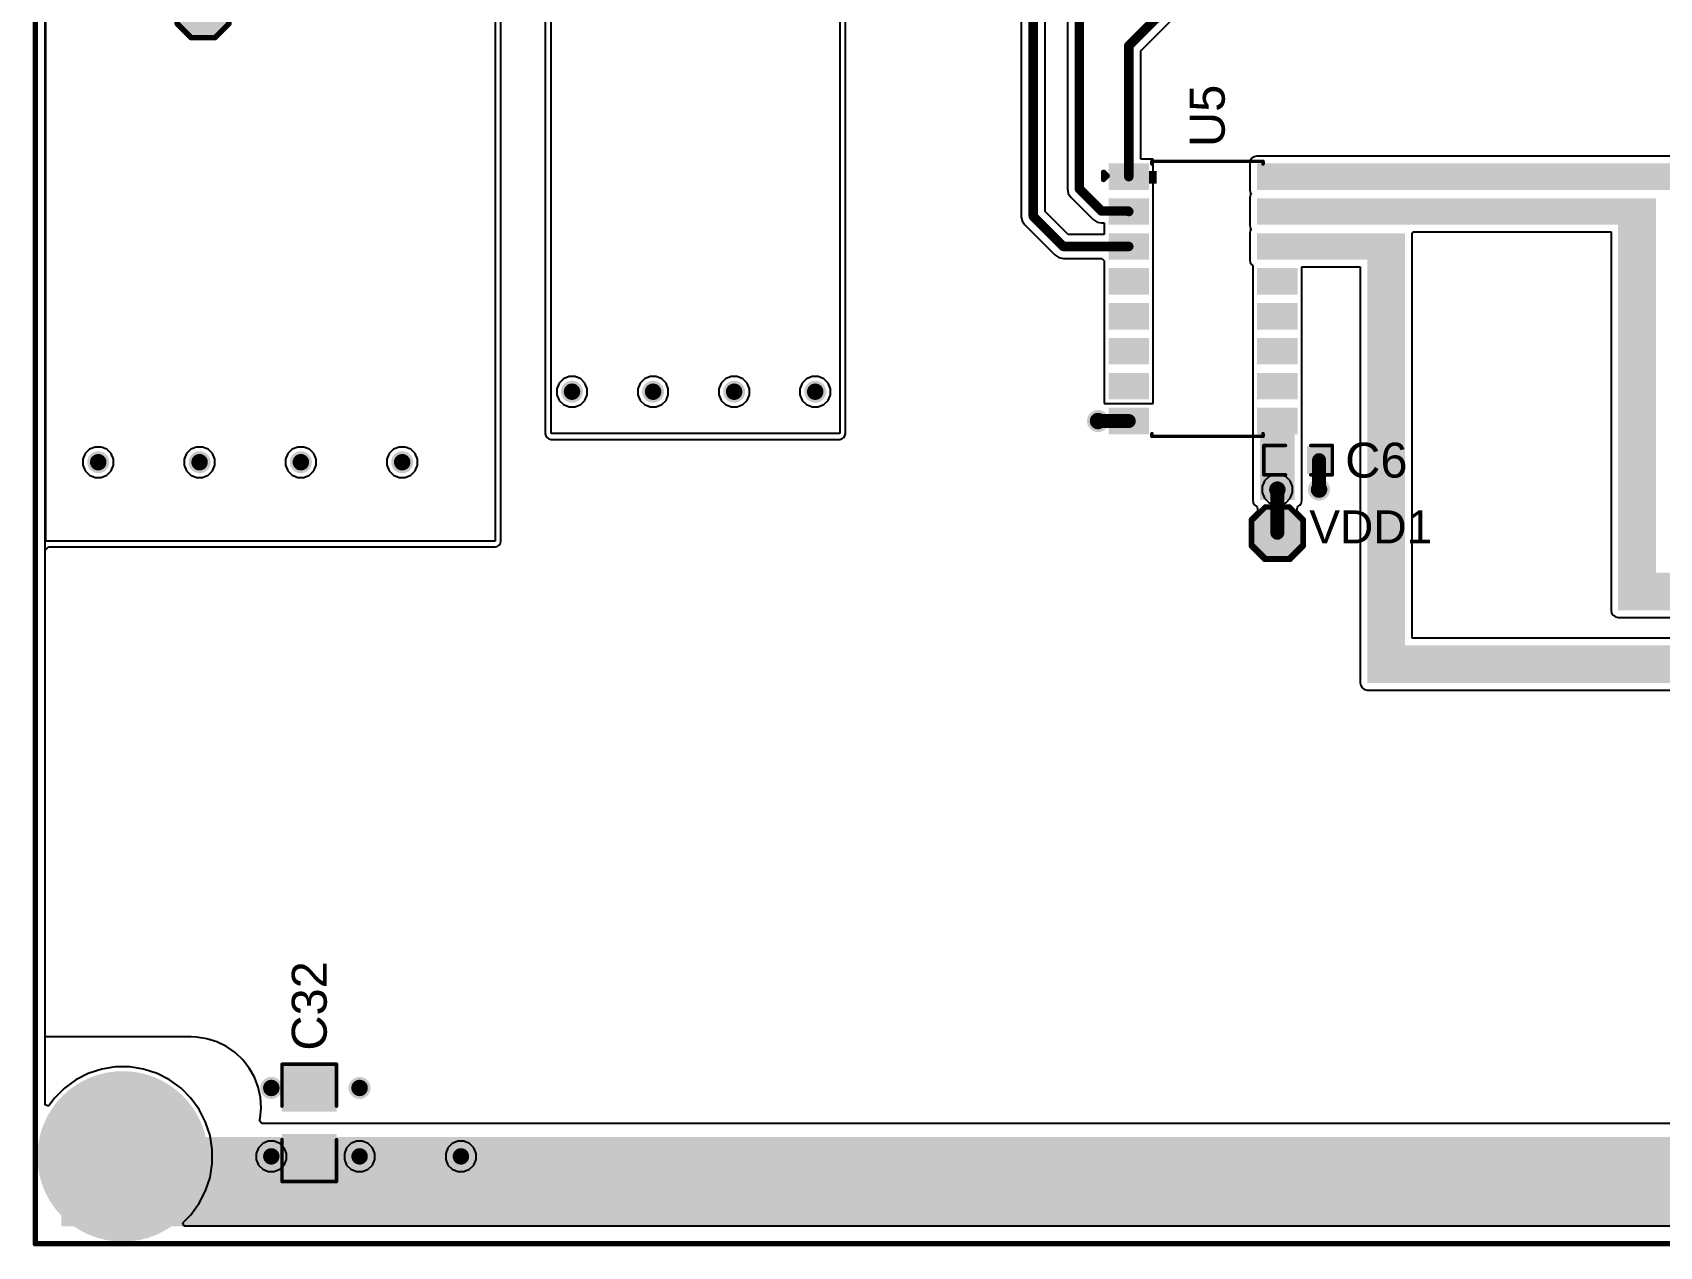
# Model space of a CAD drawing. Header units: millimetres. Extents: x 0 to 6.84, y 0 to 5.18.
# Drawn here: x -0.004 to 2.324, y -0.004 to 1.734 of the extents above; entities that cross this region are included whole.
import ezdxf

# ---------------------------------------------------------------- set-up
doc = ezdxf.new("R2010")
doc.units = ezdxf.units.MM
doc.header["$MEASUREMENT"] = 0
for name, color, linetype in [('BottomLayer', 5, 'Continuous'), ('BottomSolder', 6, 'Continuous'), ('Mechanical2', 216, 'Continuous'), ('MultiLayer', 9, 'Continuous'), ('PadHoleLayer', 156, 'Continuous'), ('TopLayer', 1, 'Continuous'), ('TopOverlay', 2, 'Continuous'), ('TopPaste', 8, 'Continuous'), ('TopSolder', 216, 'Continuous'), ('ViaHoleLayer', 16, 'Continuous')]:
    doc.layers.add(name, color=color, linetype=linetype)
doc.styles.add('Arial', font='', dxfattribs={"height": 0.2})
doc.styles.get('Arial').set_extended_font_data('Arial')

# ---------------------------------------------------------------- blocks, each defined once
blk = doc.blocks.new('T__________1')
at = {"layer": 'TopLayer'}
blk.add_hatch(color=1, dxfattribs=at).paths.add_polyline_path([(0.015, 0.03), (-0.015, 0.03), (-0.03, 0.015), (-0.03, -0.015), (-0.015, -0.03), (0.015, -0.03), (0.03, -0.015), (0.03, 0.015)])
at = {"layer": 'TopPaste'}
blk.add_hatch(color=8, dxfattribs=at).paths.add_polyline_path([(0.015, 0.03), (-0.015, 0.03), (-0.03, 0.015), (-0.03, -0.015), (-0.015, -0.03), (0.015, -0.03), (0.03, -0.015), (0.03, 0.015)])
at = {"layer": 'TopSolder'}
blk.add_hatch(color=216, dxfattribs=at).paths.add_polyline_path([(0.017, 0.034), (-0.017, 0.034), (-0.034, 0.017), (-0.034, -0.017), (-0.017, -0.034), (0.017, -0.034), (0.034, -0.017), (0.034, 0.017)])
at = {"layer": 'TopOverlay', "const_width": 0.00787}
for points in [[(-0.037, 0.017), (-0.017, 0.037)], [(-0.017, 0.037), (0.017, 0.037)], [(0.017, 0.037), (0.037, 0.017)], [(-0.037, -0.017), (-0.037, 0.017)], [(0.037, -0.017), (0.037, 0.017)], [(-0.037, -0.017), (-0.017, -0.037)], [(0.017, -0.037), (0.037, -0.017)], [(-0.017, -0.037), (0.017, -0.037)]]:
    blk.add_lwpolyline(points, dxfattribs=at)
at = {"layer": 'TopOverlay', "const_width": 0.00394}
for points in [[(-0.019, 0.037, 1), (-0.015, 0.037, 1)], [(-0.019, 0.037, 1), (-0.015, 0.037, 1)], [(0.015, 0.037, 1), (0.019, 0.037, 1)], [(0.015, 0.037, 1), (0.019, 0.037, 1)], [(-0.039, 0.017, 1), (-0.035, 0.017, 1)], [(-0.039, 0.017, 1), (-0.035, 0.017, 1)], [(0.035, 0.017, 1), (0.039, 0.017, 1)], [(0.035, 0.017, 1), (0.039, 0.017, 1)], [(-0.039, -0.017, 1), (-0.035, -0.017, 1)], [(-0.039, -0.017, 1), (-0.035, -0.017, 1)], [(0.035, -0.017, 1), (0.039, -0.017, 1)], [(0.035, -0.017, 1), (0.039, -0.017, 1)], [(-0.019, -0.037, 1), (-0.015, -0.037, 1)], [(-0.019, -0.037, 1), (-0.015, -0.037, 1)], [(0.015, -0.037, 1), (0.019, -0.037, 1)], [(0.015, -0.037, 1), (0.019, -0.037, 1)]]:
    blk.add_lwpolyline(points, format="xyb", close=True, dxfattribs=at)
blk = doc.blocks.new('16_SOIC_8')
at = {"layer": 'TopLayer'}
for points in [[(-0.1313, 0.19), (-0.0813, 0.19), (-0.0813, 0.16), (-0.1313, 0.16)], [(0.0813, 0.19), (0.1313, 0.19), (0.1313, 0.16), (0.0813, 0.16)], [(-0.1313, 0.14), (-0.0813, 0.14), (-0.0813, 0.11), (-0.1313, 0.11)], [(0.0813, 0.14), (0.1313, 0.14), (0.1313, 0.11), (0.0813, 0.11)], [(-0.1313, 0.09), (-0.0813, 0.09), (-0.0813, 0.06), (-0.1313, 0.06)], [(0.0813, 0.09), (0.1313, 0.09), (0.1313, 0.06), (0.0813, 0.06)], [(-0.1313, 0.04), (-0.0813, 0.04), (-0.0813, 0.01), (-0.1313, 0.01)], [(0.0813, 0.04), (0.1313, 0.04), (0.1313, 0.01), (0.0813, 0.01)], [(-0.1313, -0.01), (-0.0813, -0.01), (-0.0813, -0.04), (-0.1313, -0.04)], [(0.0813, -0.01), (0.1313, -0.01), (0.1313, -0.04), (0.0813, -0.04)], [(-0.1313, -0.06), (-0.0813, -0.06), (-0.0813, -0.09), (-0.1313, -0.09)], [(0.0813, -0.06), (0.1313, -0.06), (0.1313, -0.09), (0.0813, -0.09)], [(-0.1313, -0.11), (-0.0813, -0.11), (-0.0813, -0.14), (-0.1313, -0.14)], [(0.0813, -0.11), (0.1313, -0.11), (0.1313, -0.14), (0.0813, -0.14)], [(-0.1313, -0.16), (-0.0813, -0.16), (-0.0813, -0.19), (-0.1313, -0.19)], [(0.0813, -0.16), (0.1313, -0.16), (0.1313, -0.19), (0.0813, -0.19)]]:
    blk.add_hatch(color=1, dxfattribs=at).paths.add_polyline_path(points)
at = {"layer": 'TopOverlay'}
blk.add_hatch(color=2, dxfattribs=at).paths.add_polyline_path([(-0.0773, 0.1649), (-0.0663, 0.1649), (-0.0663, 0.1829), (-0.0773, 0.1829)])
at = {"layer": 'TopPaste'}
for points in [[(-0.1313, 0.19), (-0.0813, 0.19), (-0.0813, 0.16), (-0.1313, 0.16)], [(0.0813, 0.19), (0.1313, 0.19), (0.1313, 0.16), (0.0813, 0.16)], [(-0.1313, 0.14), (-0.0813, 0.14), (-0.0813, 0.11), (-0.1313, 0.11)], [(0.0813, 0.14), (0.1313, 0.14), (0.1313, 0.11), (0.0813, 0.11)], [(-0.1313, 0.09), (-0.0813, 0.09), (-0.0813, 0.06), (-0.1313, 0.06)], [(0.0813, 0.09), (0.1313, 0.09), (0.1313, 0.06), (0.0813, 0.06)], [(-0.1313, 0.04), (-0.0813, 0.04), (-0.0813, 0.01), (-0.1313, 0.01)], [(0.0813, 0.04), (0.1313, 0.04), (0.1313, 0.01), (0.0813, 0.01)], [(-0.1313, -0.01), (-0.0813, -0.01), (-0.0813, -0.04), (-0.1313, -0.04)], [(0.0813, -0.01), (0.1313, -0.01), (0.1313, -0.04), (0.0813, -0.04)], [(-0.1313, -0.06), (-0.0813, -0.06), (-0.0813, -0.09), (-0.1313, -0.09)], [(0.0813, -0.06), (0.1313, -0.06), (0.1313, -0.09), (0.0813, -0.09)], [(-0.1313, -0.11), (-0.0813, -0.11), (-0.0813, -0.14), (-0.1313, -0.14)], [(0.0813, -0.11), (0.1313, -0.11), (0.1313, -0.14), (0.0813, -0.14)], [(-0.1313, -0.16), (-0.0813, -0.16), (-0.0813, -0.19), (-0.1313, -0.19)], [(0.0813, -0.16), (0.1313, -0.16), (0.1313, -0.19), (0.0813, -0.19)]]:
    blk.add_hatch(color=8, dxfattribs=at).paths.add_polyline_path(points)
at = {"layer": 'TopSolder'}
for points in [[(-0.1353, 0.194), (-0.0773, 0.194), (-0.0773, 0.156), (-0.1353, 0.156)], [(0.0773, 0.194), (0.1353, 0.194), (0.1353, 0.156), (0.0773, 0.156)], [(-0.1353, 0.144), (-0.0773, 0.144), (-0.0773, 0.106), (-0.1353, 0.106)], [(0.0773, 0.144), (0.1353, 0.144), (0.1353, 0.106), (0.0773, 0.106)], [(-0.1353, 0.094), (-0.0773, 0.094), (-0.0773, 0.056), (-0.1353, 0.056)], [(0.0773, 0.094), (0.1353, 0.094), (0.1353, 0.056), (0.0773, 0.056)], [(-0.1353, 0.044), (-0.0773, 0.044), (-0.0773, 0.006), (-0.1353, 0.006)], [(0.0773, 0.044), (0.1353, 0.044), (0.1353, 0.006), (0.0773, 0.006)], [(-0.1353, -0.006), (-0.0773, -0.006), (-0.0773, -0.044), (-0.1353, -0.044)], [(0.0773, -0.006), (0.1353, -0.006), (0.1353, -0.044), (0.0773, -0.044)], [(-0.1353, -0.056), (-0.0773, -0.056), (-0.0773, -0.094), (-0.1353, -0.094)], [(0.0773, -0.056), (0.1353, -0.056), (0.1353, -0.094), (0.0773, -0.094)], [(-0.1353, -0.106), (-0.0773, -0.106), (-0.0773, -0.144), (-0.1353, -0.144)], [(0.0773, -0.106), (0.1353, -0.106), (0.1353, -0.144), (0.0773, -0.144)], [(-0.1353, -0.156), (-0.0773, -0.156), (-0.0773, -0.194), (-0.1353, -0.194)], [(0.0773, -0.156), (0.1353, -0.156), (0.1353, -0.194), (0.0773, -0.194)]]:
    blk.add_hatch(color=216, dxfattribs=at).paths.add_polyline_path(points)
at = {"layer": 'TopOverlay'}
for points, const_width in [([(-0.0733, 0.197), (0.0857, 0.197)], 0.005), ([(-0.0733, 0.193), (-0.0733, 0.197)], 0.005), ([(0.0859, 0.193), (0.0859, 0.1969)], 0.005), ([(-0.1423, 0.171), (-0.1423, 0.181)], 0.00787), ([(-0.1423, 0.181), (-0.1373, 0.176)], 0.00787), ([(-0.1423, 0.171), (-0.1373, 0.176)], 0.00787), ([(-0.0733, -0.197), (-0.0733, -0.193)], 0.005), ([(-0.0733, -0.197), (0.0857, -0.197)], 0.005), ([(0.0859, -0.1969), (0.0859, -0.193)], 0.005)]:
    blk.add_lwpolyline(points, dxfattribs=dict(at, const_width=const_width))
for points, const_width in [([(-0.0745, 0.197, 1), (-0.072, 0.197, 1)], 0.0025), ([(-0.0745, 0.197, 1), (-0.072, 0.197, 1)], 0.0025), ([(-0.0745, 0.193, 1), (-0.072, 0.193, 1)], 0.0025), ([(0.0845, 0.197, 1), (0.087, 0.197, 1)], 0.0025), ([(0.0846, 0.1969, 1), (0.0871, 0.1969, 1)], 0.0025), ([(0.0846, 0.193, 1), (0.0871, 0.193, 1)], 0.0025), ([(-0.1443, 0.181, 1), (-0.1403, 0.181, 1)], 0.00394), ([(-0.1443, 0.181, 1), (-0.1403, 0.181, 1)], 0.00394), ([(-0.1443, 0.171, 1), (-0.1403, 0.171, 1)], 0.00394), ([(-0.1443, 0.171, 1), (-0.1403, 0.171, 1)], 0.00394), ([(-0.1393, 0.176, 1), (-0.1353, 0.176, 1)], 0.00394), ([(-0.1393, 0.176, 1), (-0.1353, 0.176, 1)], 0.00394), ([(-0.0745, -0.193, 1), (-0.072, -0.193, 1)], 0.0025), ([(-0.0745, -0.197, 1), (-0.072, -0.197, 1)], 0.0025), ([(-0.0745, -0.197, 1), (-0.072, -0.197, 1)], 0.0025), ([(0.0845, -0.197, 1), (0.087, -0.197, 1)], 0.0025), ([(0.0846, -0.193, 1), (0.0871, -0.193, 1)], 0.0025), ([(0.0846, -0.1969, 1), (0.0871, -0.1969, 1)], 0.0025)]:
    blk.add_lwpolyline(points, format="xyb", close=True, dxfattribs=dict(at, const_width=const_width))
blk = doc.blocks.new('T__________30')
at = {"layer": 'TopLayer'}
blk.add_hatch(color=1, dxfattribs=at).paths.add_polyline_path([(0.015, 0.03), (-0.015, 0.03), (-0.03, 0.015), (-0.03, -0.015), (-0.015, -0.03), (0.015, -0.03), (0.03, -0.015), (0.03, 0.015)])
at = {"layer": 'TopPaste'}
blk.add_hatch(color=8, dxfattribs=at).paths.add_polyline_path([(0.015, 0.03), (-0.015, 0.03), (-0.03, 0.015), (-0.03, -0.015), (-0.015, -0.03), (0.015, -0.03), (0.03, -0.015), (0.03, 0.015)])
at = {"layer": 'TopSolder'}
blk.add_hatch(color=216, dxfattribs=at).paths.add_polyline_path([(0.017, 0.034), (-0.017, 0.034), (-0.034, 0.017), (-0.034, -0.017), (-0.017, -0.034), (0.017, -0.034), (0.034, -0.017), (0.034, 0.017)])
at = {"layer": 'TopOverlay', "const_width": 0.00787}
for points in [[(-0.037, 0.017), (-0.017, 0.037)], [(0.017, 0.037), (-0.017, 0.037)], [(0.037, 0.017), (0.017, 0.037)], [(-0.037, -0.017), (-0.037, 0.017)], [(0.037, -0.017), (0.037, 0.017)], [(-0.017, -0.037), (-0.037, -0.017)], [(0.017, -0.037), (0.037, -0.017)], [(0.017, -0.037), (-0.017, -0.037)]]:
    blk.add_lwpolyline(points, dxfattribs=at)
at = {"layer": 'TopOverlay', "const_width": 0.00394}
for points in [[(-0.019, 0.037, 1), (-0.015, 0.037, 1)], [(-0.019, 0.037, 1), (-0.015, 0.037, 1)], [(0.015, 0.037, 1), (0.019, 0.037, 1)], [(0.015, 0.037, 1), (0.019, 0.037, 1)], [(-0.039, 0.017, 1), (-0.035, 0.017, 1)], [(-0.039, 0.017, 1), (-0.035, 0.017, 1)], [(0.035, 0.017, 1), (0.039, 0.017, 1)], [(0.035, 0.017, 1), (0.039, 0.017, 1)], [(-0.039, -0.017, 1), (-0.035, -0.017, 1)], [(-0.039, -0.017, 1), (-0.035, -0.017, 1)], [(0.035, -0.017, 1), (0.039, -0.017, 1)], [(0.035, -0.017, 1), (0.039, -0.017, 1)], [(-0.019, -0.037, 1), (-0.015, -0.037, 1)], [(-0.019, -0.037, 1), (-0.015, -0.037, 1)], [(0.015, -0.037, 1), (0.019, -0.037, 1)], [(0.015, -0.037, 1), (0.019, -0.037, 1)]]:
    blk.add_lwpolyline(points, format="xyb", close=True, dxfattribs=at)
blk = doc.blocks.new('C___1206_81')
at = {"layer": 'TopLayer'}
for points in [[(-0.08, 0.035), (-0.02, 0.035), (-0.02, -0.035), (-0.08, -0.035)], [(0.02, 0.035), (0.08, 0.035), (0.08, -0.035), (0.02, -0.035)]]:
    blk.add_hatch(color=1, dxfattribs=at).paths.add_polyline_path(points)
at = {"layer": 'TopPaste'}
for points in [[(-0.08, 0.035), (-0.02, 0.035), (-0.02, -0.035), (-0.08, -0.035)], [(0.02, 0.035), (0.08, 0.035), (0.08, -0.035), (0.02, -0.035)]]:
    blk.add_hatch(color=8, dxfattribs=at).paths.add_polyline_path(points)
at = {"layer": 'TopSolder'}
for points in [[(-0.084, 0.039), (-0.016, 0.039), (-0.016, -0.039), (-0.084, -0.039)], [(0.016, 0.039), (0.084, 0.039), (0.084, -0.039), (0.016, -0.039)]]:
    blk.add_hatch(color=216, dxfattribs=at).paths.add_polyline_path(points)
at = {"layer": 'TopOverlay', "const_width": 0.005}
for points in [[(-0.084, 0.039), (-0.084, -0.039)], [(-0.084, 0.039), (-0.024, 0.039)], [(0.024, 0.039), (0.084, 0.039)], [(0.084, 0.039), (0.084, -0.039)], [(-0.084, -0.039), (-0.024, -0.039)], [(0.024, -0.039), (0.084, -0.039)]]:
    blk.add_lwpolyline(points, dxfattribs=at)
at = {"layer": 'TopOverlay', "const_width": 0.0025}
for points in [[(-0.08525, 0.039, 1), (-0.08275, 0.039, 1)], [(-0.08525, 0.039, 1), (-0.08275, 0.039, 1)], [(-0.02525, 0.039, 1), (-0.02275, 0.039, 1)], [(0.02275, 0.039, 1), (0.02525, 0.039, 1)], [(0.08275, 0.039, 1), (0.08525, 0.039, 1)], [(0.08275, 0.039, 1), (0.08525, 0.039, 1)], [(-0.08525, -0.039, 1), (-0.08275, -0.039, 1)], [(-0.08525, -0.039, 1), (-0.08275, -0.039, 1)], [(-0.02525, -0.039, 1), (-0.02275, -0.039, 1)], [(0.02275, -0.039, 1), (0.02525, -0.039, 1)], [(0.08275, -0.039, 1), (0.08525, -0.039, 1)], [(0.08275, -0.039, 1), (0.08525, -0.039, 1)]]:
    blk.add_lwpolyline(points, format="xyb", close=True, dxfattribs=at)
blk = doc.blocks.new('C___0603_105')
at = {"layer": 'TopLayer'}
for points in [[(-0.015, 0.0175), (-0.015, -0.0175), (-0.045, -0.0175), (-0.045, 0.0175)], [(0.045, 0.0175), (0.045, -0.0175), (0.015, -0.0175), (0.015, 0.0175)]]:
    blk.add_hatch(color=1, dxfattribs=at).paths.add_polyline_path(points)
at = {"layer": 'TopPaste'}
for points in [[(-0.015, 0.0175), (-0.015, -0.0175), (-0.045, -0.0175), (-0.045, 0.0175)], [(0.045, 0.0175), (0.045, -0.0175), (0.015, -0.0175), (0.015, 0.0175)]]:
    blk.add_hatch(color=8, dxfattribs=at).paths.add_polyline_path(points)
at = {"layer": 'TopSolder'}
for points in [[(-0.0126, 0.0199), (-0.0126, -0.0199), (-0.0474, -0.0199), (-0.0474, 0.0199)], [(0.0474, 0.0199), (0.0474, -0.0199), (0.0126, -0.0199), (0.0126, 0.0199)]]:
    blk.add_hatch(color=216, dxfattribs=at).paths.add_polyline_path(points)
at = {"layer": 'TopOverlay', "const_width": 0.005}
for points in [[(-0.049, -0.021), (-0.049, 0.021)], [(-0.049, 0.021), (-0.018, 0.021)], [(0.018, 0.021), (0.049, 0.021)], [(0.049, -0.021), (0.049, 0.021)], [(-0.049, -0.021), (-0.018, -0.021)], [(0.018, -0.021), (0.049, -0.021)]]:
    blk.add_lwpolyline(points, dxfattribs=at)
at = {"layer": 'TopOverlay', "const_width": 0.0025}
for points in [[(-0.0503, 0.021, 1), (-0.0478, 0.021, 1)], [(-0.0503, 0.021, 1), (-0.0478, 0.021, 1)], [(-0.0192, 0.021, 1), (-0.0168, 0.021, 1)], [(0.0168, 0.021, 1), (0.0192, 0.021, 1)], [(0.0478, 0.021, 1), (0.0503, 0.021, 1)], [(0.0478, 0.021, 1), (0.0503, 0.021, 1)], [(-0.0503, -0.021, 1), (-0.0478, -0.021, 1)], [(-0.0503, -0.021, 1), (-0.0478, -0.021, 1)], [(-0.0192, -0.021, 1), (-0.0168, -0.021, 1)], [(0.0168, -0.021, 1), (0.0192, -0.021, 1)], [(0.0478, -0.021, 1), (0.0503, -0.021, 1)], [(0.0478, -0.021, 1), (0.0503, -0.021, 1)]]:
    blk.add_lwpolyline(points, format="xyb", close=True, dxfattribs=at)

msp = doc.modelspace()

# ---------------------------------------------------------------- hatches: boundary and pattern name
at = {"layer": 'BottomLayer'}
h = msp.add_hatch(color=5, dxfattribs=at)
edge = h.paths.add_edge_path()
edge.add_arc((0.768, 1.22), 0.0118, 0, 360)
h = msp.add_hatch(color=5, dxfattribs=at)
edge = h.paths.add_edge_path()
edge.add_arc((0.884, 1.22), 0.0118, 0, 360)
h = msp.add_hatch(color=5, dxfattribs=at)
edge = h.paths.add_edge_path()
edge.add_arc((1, 1.22), 0.0118, 0, 360)
h = msp.add_hatch(color=5, dxfattribs=at)
edge = h.paths.add_edge_path()
edge.add_arc((1.116, 1.22), 0.0118, 0, 360)
h = msp.add_hatch(color=5, dxfattribs=at)
edge = h.paths.add_edge_path()
edge.add_arc((1.5207, 1.178), 0.0118, 0, 360)
h = msp.add_hatch(color=5, dxfattribs=at)
edge = h.paths.add_edge_path()
edge.add_arc((0.09, 1.119), 0.0118, 0, 360)
h = msp.add_hatch(color=5, dxfattribs=at)
edge = h.paths.add_edge_path()
edge.add_arc((0.235, 1.119), 0.0118, 0, 360)
h = msp.add_hatch(color=5, dxfattribs=at)
edge = h.paths.add_edge_path()
edge.add_arc((0.38, 1.119), 0.0118, 0, 360)
h = msp.add_hatch(color=5, dxfattribs=at)
edge = h.paths.add_edge_path()
edge.add_arc((0.525, 1.119), 0.0118, 0, 360)
h = msp.add_hatch(color=5, dxfattribs=at)
edge = h.paths.add_edge_path()
edge.add_arc((1.7773, 1.0798), 0.0118, 0, 360)
h = msp.add_hatch(color=5, dxfattribs=at)
edge = h.paths.add_edge_path()
edge.add_arc((1.837, 1.0798), 0.0118, 0, 360)
h = msp.add_hatch(color=5, dxfattribs=at)
edge = h.paths.add_edge_path()
edge.add_arc((0.125, 0.125), 0.1181, 0, 360)
h = msp.add_hatch(color=5, dxfattribs=at)
edge = h.paths.add_edge_path()
edge.add_arc((0.3377, 0.223), 0.0118, 0, 360)
h = msp.add_hatch(color=5, dxfattribs=at)
edge = h.paths.add_edge_path()
edge.add_arc((0.464, 0.223), 0.0118, 0, 360)
h = msp.add_hatch(color=5, dxfattribs=at)
edge = h.paths.add_edge_path()
edge.add_arc((0.3377, 0.125), 0.0118, 0, 360)
h = msp.add_hatch(color=5, dxfattribs=at)
edge = h.paths.add_edge_path()
edge.add_arc((0.464, 0.125), 0.0118, 0, 360)
h = msp.add_hatch(color=5, dxfattribs=at)
edge = h.paths.add_edge_path()
edge.add_arc((0.609, 0.125), 0.0118, 0, 360)
at = {"layer": 'BottomSolder'}
h = msp.add_hatch(color=6, dxfattribs=at)
edge = h.paths.add_edge_path()
edge.add_arc((0.768, 1.22), 0.0158, 0, 360)
h = msp.add_hatch(color=6, dxfattribs=at)
edge = h.paths.add_edge_path()
edge.add_arc((0.884, 1.22), 0.0158, 0, 360)
h = msp.add_hatch(color=6, dxfattribs=at)
edge = h.paths.add_edge_path()
edge.add_arc((1, 1.22), 0.0158, 0, 360)
h = msp.add_hatch(color=6, dxfattribs=at)
edge = h.paths.add_edge_path()
edge.add_arc((1.116, 1.22), 0.0158, 0, 360)
h = msp.add_hatch(color=6, dxfattribs=at)
edge = h.paths.add_edge_path()
edge.add_arc((1.5207, 1.178), 0.0158, 0, 360)
h = msp.add_hatch(color=6, dxfattribs=at)
edge = h.paths.add_edge_path()
edge.add_arc((0.09, 1.119), 0.0158, 0, 360)
h = msp.add_hatch(color=6, dxfattribs=at)
edge = h.paths.add_edge_path()
edge.add_arc((0.235, 1.119), 0.0158, 0, 360)
h = msp.add_hatch(color=6, dxfattribs=at)
edge = h.paths.add_edge_path()
edge.add_arc((0.38, 1.119), 0.0158, 0, 360)
h = msp.add_hatch(color=6, dxfattribs=at)
edge = h.paths.add_edge_path()
edge.add_arc((0.525, 1.119), 0.0158, 0, 360)
h = msp.add_hatch(color=6, dxfattribs=at)
edge = h.paths.add_edge_path()
edge.add_arc((1.7773, 1.0798), 0.0158, 0, 360)
h = msp.add_hatch(color=6, dxfattribs=at)
edge = h.paths.add_edge_path()
edge.add_arc((1.837, 1.0798), 0.0158, 0, 360)
h = msp.add_hatch(color=6, dxfattribs=at)
edge = h.paths.add_edge_path()
edge.add_arc((0.125, 0.125), 0.1221, 0, 360)
h = msp.add_hatch(color=6, dxfattribs=at)
edge = h.paths.add_edge_path()
edge.add_arc((0.3377, 0.223), 0.0158, 0, 360)
h = msp.add_hatch(color=6, dxfattribs=at)
edge = h.paths.add_edge_path()
edge.add_arc((0.464, 0.223), 0.0158, 0, 360)
h = msp.add_hatch(color=6, dxfattribs=at)
edge = h.paths.add_edge_path()
edge.add_arc((0.3377, 0.125), 0.0158, 0, 360)
h = msp.add_hatch(color=6, dxfattribs=at)
edge = h.paths.add_edge_path()
edge.add_arc((0.464, 0.125), 0.0158, 0, 360)
h = msp.add_hatch(color=6, dxfattribs=at)
edge = h.paths.add_edge_path()
edge.add_arc((0.609, 0.125), 0.0158, 0, 360)
at = {"layer": 'MultiLayer'}
h = msp.add_hatch(color=9, dxfattribs=at)
edge = h.paths.add_edge_path()
edge.add_arc((0.125, 0.125), 0.1181, 0, 360)
at = {"layer": 'PadHoleLayer'}
h = msp.add_hatch(color=156, dxfattribs=at)
edge = h.paths.add_edge_path()
edge.add_arc((0.125, 0.125), 0.0787, 0, 360)
at = {"layer": 'TopLayer'}
for points in [[(1.748, 1.509), (2.643, 1.509), (2.643, 1.547), (1.748, 1.547)], [(1.748, 1.459), (2.319, 1.459), (2.319, 1.497), (1.748, 1.497)], [(2.265, 0.907), (2.319, 0.907), (2.319, 1.497), (2.265, 1.497)], [(1.748, 1.409), (1.96, 1.409), (1.96, 1.447), (1.748, 1.447)], [(1.906, 0.803), (1.96, 0.803), (1.96, 1.447), (1.906, 1.447)], [(1.8023, 1.0648), (1.8023, 1.193), (1.7523, 1.193), (1.7523, 1.0648)], [(2.265, 0.907), (4.1958, 0.907), (4.1958, 0.961), (2.265, 0.961)], [(1.906, 0.803), (5.1644, 0.803), (5.1644, 0.857), (1.906, 0.857)], [(0.037, 0.025), (6.273, 0.025), (6.273, 0.153), (0.037, 0.153)]]:
    msp.add_hatch(color=1, dxfattribs=at).paths.add_polyline_path(points)
h = msp.add_hatch(color=1, dxfattribs=at)
edge = h.paths.add_edge_path()
edge.add_arc((0.768, 1.22), 0.0118, 0, 360)
h = msp.add_hatch(color=1, dxfattribs=at)
edge = h.paths.add_edge_path()
edge.add_arc((0.884, 1.22), 0.0118, 0, 360)
h = msp.add_hatch(color=1, dxfattribs=at)
edge = h.paths.add_edge_path()
edge.add_arc((1, 1.22), 0.0118, 0, 360)
h = msp.add_hatch(color=1, dxfattribs=at)
edge = h.paths.add_edge_path()
edge.add_arc((1.116, 1.22), 0.0118, 0, 360)
h = msp.add_hatch(color=1, dxfattribs=at)
edge = h.paths.add_edge_path()
edge.add_arc((1.5207, 1.178), 0.0118, 0, 360)
h = msp.add_hatch(color=1, dxfattribs=at)
edge = h.paths.add_edge_path()
edge.add_arc((0.09, 1.119), 0.0118, 0, 360)
h = msp.add_hatch(color=1, dxfattribs=at)
edge = h.paths.add_edge_path()
edge.add_arc((0.235, 1.119), 0.0118, 0, 360)
h = msp.add_hatch(color=1, dxfattribs=at)
edge = h.paths.add_edge_path()
edge.add_arc((0.38, 1.119), 0.0118, 0, 360)
h = msp.add_hatch(color=1, dxfattribs=at)
edge = h.paths.add_edge_path()
edge.add_arc((0.525, 1.119), 0.0118, 0, 360)
h = msp.add_hatch(color=1, dxfattribs=at)
edge = h.paths.add_edge_path()
edge.add_arc((1.7773, 1.0798), 0.0118, 0, 360)
h = msp.add_hatch(color=1, dxfattribs=at)
edge = h.paths.add_edge_path()
edge.add_arc((1.837, 1.0798), 0.0118, 0, 360)
h = msp.add_hatch(color=1, dxfattribs=at)
edge = h.paths.add_edge_path()
edge.add_arc((0.125, 0.125), 0.1181, 0, 360)
h = msp.add_hatch(color=1, dxfattribs=at)
edge = h.paths.add_edge_path()
edge.add_arc((0.3377, 0.223), 0.0118, 0, 360)
h = msp.add_hatch(color=1, dxfattribs=at)
edge = h.paths.add_edge_path()
edge.add_arc((0.464, 0.223), 0.0118, 0, 360)
h = msp.add_hatch(color=1, dxfattribs=at)
edge = h.paths.add_edge_path()
edge.add_arc((0.3377, 0.125), 0.0118, 0, 360)
h = msp.add_hatch(color=1, dxfattribs=at)
edge = h.paths.add_edge_path()
edge.add_arc((0.464, 0.125), 0.0118, 0, 360)
h = msp.add_hatch(color=1, dxfattribs=at)
edge = h.paths.add_edge_path()
edge.add_arc((0.609, 0.125), 0.0118, 0, 360)
at = {"layer": 'TopSolder'}
h = msp.add_hatch(color=216, dxfattribs=at)
edge = h.paths.add_edge_path()
edge.add_arc((0.768, 1.22), 0.0158, 0, 360)
h = msp.add_hatch(color=216, dxfattribs=at)
edge = h.paths.add_edge_path()
edge.add_arc((0.884, 1.22), 0.0158, 0, 360)
h = msp.add_hatch(color=216, dxfattribs=at)
edge = h.paths.add_edge_path()
edge.add_arc((1, 1.22), 0.0158, 0, 360)
h = msp.add_hatch(color=216, dxfattribs=at)
edge = h.paths.add_edge_path()
edge.add_arc((1.116, 1.22), 0.0158, 0, 360)
h = msp.add_hatch(color=216, dxfattribs=at)
edge = h.paths.add_edge_path()
edge.add_arc((1.5207, 1.178), 0.0158, 0, 360)
h = msp.add_hatch(color=216, dxfattribs=at)
edge = h.paths.add_edge_path()
edge.add_arc((0.09, 1.119), 0.0158, 0, 360)
h = msp.add_hatch(color=216, dxfattribs=at)
edge = h.paths.add_edge_path()
edge.add_arc((0.235, 1.119), 0.0158, 0, 360)
h = msp.add_hatch(color=216, dxfattribs=at)
edge = h.paths.add_edge_path()
edge.add_arc((0.38, 1.119), 0.0158, 0, 360)
h = msp.add_hatch(color=216, dxfattribs=at)
edge = h.paths.add_edge_path()
edge.add_arc((0.525, 1.119), 0.0158, 0, 360)
h = msp.add_hatch(color=216, dxfattribs=at)
edge = h.paths.add_edge_path()
edge.add_arc((1.7773, 1.0798), 0.0158, 0, 360)
h = msp.add_hatch(color=216, dxfattribs=at)
edge = h.paths.add_edge_path()
edge.add_arc((1.837, 1.0798), 0.0158, 0, 360)
h = msp.add_hatch(color=216, dxfattribs=at)
edge = h.paths.add_edge_path()
edge.add_arc((0.125, 0.125), 0.1221, 0, 360)
h = msp.add_hatch(color=216, dxfattribs=at)
edge = h.paths.add_edge_path()
edge.add_arc((0.3377, 0.223), 0.0158, 0, 360)
h = msp.add_hatch(color=216, dxfattribs=at)
edge = h.paths.add_edge_path()
edge.add_arc((0.464, 0.223), 0.0158, 0, 360)
h = msp.add_hatch(color=216, dxfattribs=at)
edge = h.paths.add_edge_path()
edge.add_arc((0.3377, 0.125), 0.0158, 0, 360)
h = msp.add_hatch(color=216, dxfattribs=at)
edge = h.paths.add_edge_path()
edge.add_arc((0.464, 0.125), 0.0158, 0, 360)
h = msp.add_hatch(color=216, dxfattribs=at)
edge = h.paths.add_edge_path()
edge.add_arc((0.609, 0.125), 0.0158, 0, 360)
at = {"layer": 'ViaHoleLayer'}
h = msp.add_hatch(color=16, dxfattribs=at)
edge = h.paths.add_edge_path()
edge.add_arc((0.768, 1.22), 0.00591, 0, 360)
h = msp.add_hatch(color=16, dxfattribs=at)
edge = h.paths.add_edge_path()
edge.add_arc((0.884, 1.22), 0.00591, 0, 360)
h = msp.add_hatch(color=16, dxfattribs=at)
edge = h.paths.add_edge_path()
edge.add_arc((1, 1.22), 0.00591, 0, 360)
h = msp.add_hatch(color=16, dxfattribs=at)
edge = h.paths.add_edge_path()
edge.add_arc((1.116, 1.22), 0.00591, 0, 360)
h = msp.add_hatch(color=16, dxfattribs=at)
edge = h.paths.add_edge_path()
edge.add_arc((1.5207, 1.178), 0.00591, 0, 360)
h = msp.add_hatch(color=16, dxfattribs=at)
edge = h.paths.add_edge_path()
edge.add_arc((0.09, 1.119), 0.00591, 0, 360)
h = msp.add_hatch(color=16, dxfattribs=at)
edge = h.paths.add_edge_path()
edge.add_arc((0.235, 1.119), 0.00591, 0, 360)
h = msp.add_hatch(color=16, dxfattribs=at)
edge = h.paths.add_edge_path()
edge.add_arc((0.38, 1.119), 0.00591, 0, 360)
h = msp.add_hatch(color=16, dxfattribs=at)
edge = h.paths.add_edge_path()
edge.add_arc((0.525, 1.119), 0.00591, 0, 360)
h = msp.add_hatch(color=16, dxfattribs=at)
edge = h.paths.add_edge_path()
edge.add_arc((1.7773, 1.0798), 0.00591, 0, 360)
h = msp.add_hatch(color=16, dxfattribs=at)
edge = h.paths.add_edge_path()
edge.add_arc((1.837, 1.0798), 0.00591, 0, 360)
h = msp.add_hatch(color=16, dxfattribs=at)
edge = h.paths.add_edge_path()
edge.add_arc((0.3377, 0.223), 0.00591, 0, 360)
h = msp.add_hatch(color=16, dxfattribs=at)
edge = h.paths.add_edge_path()
edge.add_arc((0.464, 0.223), 0.00591, 0, 360)
h = msp.add_hatch(color=16, dxfattribs=at)
edge = h.paths.add_edge_path()
edge.add_arc((0.3377, 0.125), 0.00591, 0, 360)
h = msp.add_hatch(color=16, dxfattribs=at)
edge = h.paths.add_edge_path()
edge.add_arc((0.464, 0.125), 0.00591, 0, 360)
h = msp.add_hatch(color=16, dxfattribs=at)
edge = h.paths.add_edge_path()
edge.add_arc((0.609, 0.125), 0.00591, 0, 360)

# ---------------------------------------------------------------- linework, layer by layer
at = {"layer": 'BottomLayer'}
for p, q in [((0.014, 0.1987), (0.014, 2.4389)), ((0.7556, 1.2385), (0.7495, 1.2324)), ((0.7637, 1.2418), (0.7556, 1.2385)), ((0.7723, 1.2418), (0.7637, 1.2418)), ((0.7804, 1.2385), (0.7723, 1.2418)), ((0.7865, 1.2324), (0.7804, 1.2385)), ((0.8716, 1.2385), (0.8655, 1.2324)), ((0.8797, 1.2418), (0.8716, 1.2385)), ((0.8883, 1.2418), (0.8797, 1.2418)), ((0.8964, 1.2385), (0.8883, 1.2418)), ((0.9025, 1.2324), (0.8964, 1.2385)), ((0.9876, 1.2385), (0.9815, 1.2324)), ((0.9957, 1.2418), (0.9876, 1.2385)), ((1.0043, 1.2418), (0.9957, 1.2418)), ((1.0124, 1.2385), (1.0043, 1.2418)), ((1.0185, 1.2324), (1.0124, 1.2385)), ((1.1036, 1.2385), (1.0975, 1.2324)), ((1.1117, 1.2418), (1.1036, 1.2385)), ((1.1203, 1.2418), (1.1117, 1.2418)), ((1.1284, 1.2385), (1.1203, 1.2418)), ((1.1345, 1.2324), (1.1284, 1.2385)), ((0.7495, 1.2324), (0.7462, 1.2243)), ((0.7462, 1.2243), (0.7462, 1.2157)), ((0.7462, 1.2157), (0.7495, 1.2076)), ((0.7898, 1.2243), (0.7865, 1.2324)), ((0.7865, 1.2076), (0.7898, 1.2157)), ((0.7898, 1.2157), (0.7898, 1.2243)), ((0.8655, 1.2324), (0.8622, 1.2243)), ((0.8622, 1.2243), (0.8622, 1.2157)), ((0.8622, 1.2157), (0.8655, 1.2076)), ((0.9058, 1.2243), (0.9025, 1.2324)), ((0.9025, 1.2076), (0.9058, 1.2157)), ((0.9058, 1.2157), (0.9058, 1.2243)), ((0.9815, 1.2324), (0.9782, 1.2243)), ((0.9782, 1.2243), (0.9782, 1.2157)), ((0.9782, 1.2157), (0.9815, 1.2076)), ((1.0218, 1.2243), (1.0185, 1.2324)), ((1.0185, 1.2076), (1.0218, 1.2157)), ((1.0218, 1.2157), (1.0218, 1.2243)), ((1.0975, 1.2324), (1.0942, 1.2243)), ((1.0942, 1.2243), (1.0942, 1.2157)), ((1.0942, 1.2157), (1.0975, 1.2076)), ((1.1378, 1.2243), (1.1345, 1.2324)), ((1.1345, 1.2076), (1.1378, 1.2157)), ((1.1378, 1.2157), (1.1378, 1.2243)), ((0.7495, 1.2076), (0.7556, 1.2015)), ((0.7556, 1.2015), (0.7637, 1.1982)), ((0.7637, 1.1982), (0.7723, 1.1982)), ((0.7723, 1.1982), (0.7804, 1.2015)), ((0.7804, 1.2015), (0.7865, 1.2076)), ((0.8655, 1.2076), (0.8716, 1.2015)), ((0.8716, 1.2015), (0.8797, 1.1982)), ((0.8797, 1.1982), (0.8883, 1.1982)), ((0.8883, 1.1982), (0.8964, 1.2015)), ((0.8964, 1.2015), (0.9025, 1.2076)), ((0.9815, 1.2076), (0.9876, 1.2015)), ((0.9876, 1.2015), (0.9957, 1.1982)), ((0.9957, 1.1982), (1.0043, 1.1982)), ((1.0043, 1.1982), (1.0124, 1.2015)), ((1.0124, 1.2015), (1.0185, 1.2076)), ((1.0975, 1.2076), (1.1036, 1.2015)), ((1.1036, 1.2015), (1.1117, 1.1982)), ((1.1117, 1.1982), (1.1203, 1.1982)), ((1.1203, 1.1982), (1.1284, 1.2015)), ((1.1284, 1.2015), (1.1345, 1.2076)), ((0.0857, 1.1408), (0.0776, 1.1375)), ((0.0943, 1.1408), (0.0857, 1.1408)), ((0.1024, 1.1375), (0.0943, 1.1408)), ((0.2307, 1.1408), (0.2226, 1.1375)), ((0.2393, 1.1408), (0.2307, 1.1408)), ((0.2474, 1.1375), (0.2393, 1.1408)), ((0.3757, 1.1408), (0.3676, 1.1375)), ((0.3843, 1.1408), (0.3757, 1.1408)), ((0.3924, 1.1375), (0.3843, 1.1408)), ((0.5207, 1.1408), (0.5126, 1.1375)), ((0.5293, 1.1408), (0.5207, 1.1408)), ((0.5374, 1.1375), (0.5293, 1.1408)), ((0.0715, 1.1314), (0.0682, 1.1233)), ((0.0682, 1.1233), (0.0682, 1.1147)), ((0.0776, 1.1375), (0.0715, 1.1314)), ((0.1085, 1.1314), (0.1024, 1.1375)), ((0.1118, 1.1233), (0.1085, 1.1314)), ((0.1118, 1.1147), (0.1118, 1.1233)), ((0.2165, 1.1314), (0.2132, 1.1233)), ((0.2132, 1.1233), (0.2132, 1.1147)), ((0.2226, 1.1375), (0.2165, 1.1314)), ((0.2535, 1.1314), (0.2474, 1.1375)), ((0.2568, 1.1233), (0.2535, 1.1314)), ((0.2568, 1.1147), (0.2568, 1.1233)), ((0.3615, 1.1314), (0.3582, 1.1233)), ((0.3582, 1.1233), (0.3582, 1.1147)), ((0.3676, 1.1375), (0.3615, 1.1314)), ((0.3985, 1.1314), (0.3924, 1.1375)), ((0.4018, 1.1233), (0.3985, 1.1314)), ((0.4018, 1.1147), (0.4018, 1.1233)), ((0.5065, 1.1314), (0.5032, 1.1233)), ((0.5032, 1.1233), (0.5032, 1.1147)), ((0.5126, 1.1375), (0.5065, 1.1314)), ((0.5435, 1.1314), (0.5374, 1.1375)), ((0.5468, 1.1233), (0.5435, 1.1314)), ((0.5468, 1.1147), (0.5468, 1.1233)), ((0.0682, 1.1147), (0.0715, 1.1066)), ((0.0715, 1.1066), (0.0776, 1.1005)), ((0.0776, 1.1005), (0.0857, 1.0972)), ((0.0857, 1.0972), (0.0943, 1.0972)), ((0.0943, 1.0972), (0.1024, 1.1005)), ((0.1024, 1.1005), (0.1085, 1.1066)), ((0.1085, 1.1066), (0.1118, 1.1147)), ((0.2132, 1.1147), (0.2165, 1.1066)), ((0.2165, 1.1066), (0.2226, 1.1005)), ((0.2226, 1.1005), (0.2307, 1.0972)), ((0.2307, 1.0972), (0.2393, 1.0972)), ((0.2393, 1.0972), (0.2474, 1.1005)), ((0.2474, 1.1005), (0.2535, 1.1066)), ((0.2535, 1.1066), (0.2568, 1.1147)), ((0.3582, 1.1147), (0.3615, 1.1066)), ((0.3615, 1.1066), (0.3676, 1.1005)), ((0.3676, 1.1005), (0.3757, 1.0972)), ((0.3757, 1.0972), (0.3843, 1.0972)), ((0.3843, 1.0972), (0.3924, 1.1005)), ((0.3924, 1.1005), (0.3985, 1.1066)), ((0.3985, 1.1066), (0.4018, 1.1147)), ((0.5032, 1.1147), (0.5065, 1.1066)), ((0.5065, 1.1066), (0.5126, 1.1005)), ((0.5126, 1.1005), (0.5207, 1.0972)), ((0.5207, 1.0972), (0.5293, 1.0972)), ((0.5293, 1.0972), (0.5374, 1.1005)), ((0.5374, 1.1005), (0.5435, 1.1066)), ((0.5435, 1.1066), (0.5468, 1.1147)), ((1.7649, 1.0983), (1.7588, 1.0922)), ((1.773, 1.1016), (1.7649, 1.0983)), ((1.7816, 1.1016), (1.773, 1.1016)), ((1.7897, 1.0983), (1.7816, 1.1016)), ((1.7958, 1.0922), (1.7897, 1.0983)), ((1.7588, 1.0922), (1.7555, 1.0842)), ((1.7555, 1.0842), (1.7555, 1.0755)), ((1.7555, 1.0755), (1.7588, 1.0675)), ((1.7991, 1.0842), (1.7958, 1.0922)), ((1.7958, 1.0675), (1.7991, 1.0755)), ((1.7991, 1.0755), (1.7991, 1.0842)), ((1.7588, 1.0675), (1.7649, 1.0613)), ((1.7649, 1.0613), (1.773, 1.058)), ((1.773, 1.058), (1.7816, 1.058)), ((1.7816, 1.058), (1.7897, 1.0613)), ((1.7897, 1.0613), (1.7958, 1.0675)), ((0.0579, 0.2346), (0.0415, 0.2227)), ((0.0758, 0.2437), (0.0579, 0.2346)), ((0.095, 0.25), (0.0758, 0.2437)), ((0.1149, 0.2531), (0.095, 0.25)), ((0.1351, 0.2531), (0.1149, 0.2531)), ((0.155, 0.25), (0.1351, 0.2531)), ((0.1742, 0.2437), (0.155, 0.25)), ((0.1921, 0.2346), (0.1742, 0.2437)), ((0.2085, 0.2227), (0.1921, 0.2346)), ((0.0415, 0.2227), (0.0273, 0.2085)), ((0.2227, 0.2085), (0.2085, 0.2227)), ((0.019, 0.1971), (0.014, 0.1987)), ((0.0273, 0.2085), (0.019, 0.1971)), ((0.2346, 0.1921), (0.2227, 0.2085)), ((0.2437, 0.1742), (0.2346, 0.1921)), ((0.25, 0.155), (0.2437, 0.1742)), ((0.2531, 0.1351), (0.25, 0.155)), ((0.3254, 0.1435), (0.3192, 0.1374)), ((0.3334, 0.1468), (0.3254, 0.1435)), ((0.342, 0.1468), (0.3334, 0.1468)), ((0.3501, 0.1435), (0.342, 0.1468)), ((0.3562, 0.1374), (0.3501, 0.1435)), ((0.4516, 0.1435), (0.4455, 0.1374)), ((0.4597, 0.1468), (0.4516, 0.1435)), ((0.4683, 0.1468), (0.4597, 0.1468)), ((0.4764, 0.1435), (0.4683, 0.1468)), ((0.4825, 0.1374), (0.4764, 0.1435)), ((0.5966, 0.1435), (0.5905, 0.1374)), ((0.6047, 0.1468), (0.5966, 0.1435)), ((0.6133, 0.1468), (0.6047, 0.1468)), ((0.6214, 0.1435), (0.6133, 0.1468)), ((0.6275, 0.1374), (0.6214, 0.1435)), ((0.2531, 0.1149), (0.2531, 0.1351)), ((0.3192, 0.1374), (0.3159, 0.1293)), ((0.3159, 0.1293), (0.3159, 0.1207)), ((0.3159, 0.1207), (0.3192, 0.1126)), ((0.3595, 0.1293), (0.3562, 0.1374)), ((0.3562, 0.1126), (0.3595, 0.1207)), ((0.3595, 0.1207), (0.3595, 0.1293)), ((0.4455, 0.1374), (0.4422, 0.1293)), ((0.4422, 0.1293), (0.4422, 0.1207)), ((0.4422, 0.1207), (0.4455, 0.1126)), ((0.4858, 0.1293), (0.4825, 0.1374)), ((0.4825, 0.1126), (0.4858, 0.1207)), ((0.4858, 0.1207), (0.4858, 0.1293)), ((0.5905, 0.1374), (0.5872, 0.1293)), ((0.5872, 0.1293), (0.5872, 0.1207)), ((0.5872, 0.1207), (0.5905, 0.1126)), ((0.6308, 0.1293), (0.6275, 0.1374)), ((0.6275, 0.1126), (0.6308, 0.1207)), ((0.6308, 0.1207), (0.6308, 0.1293)), ((0.2437, 0.0758), (0.25, 0.095)), ((0.25, 0.095), (0.2531, 0.1149)), ((0.3192, 0.1126), (0.3254, 0.1065)), ((0.3254, 0.1065), (0.3334, 0.1032)), ((0.3334, 0.1032), (0.342, 0.1032)), ((0.342, 0.1032), (0.3501, 0.1065)), ((0.3501, 0.1065), (0.3562, 0.1126)), ((0.4455, 0.1126), (0.4516, 0.1065)), ((0.4516, 0.1065), (0.4597, 0.1032)), ((0.4597, 0.1032), (0.4683, 0.1032)), ((0.4683, 0.1032), (0.4764, 0.1065)), ((0.4764, 0.1065), (0.4825, 0.1126)), ((0.5905, 0.1126), (0.5966, 0.1065)), ((0.5966, 0.1065), (0.6047, 0.1032)), ((0.6047, 0.1032), (0.6133, 0.1032)), ((0.6133, 0.1032), (0.6214, 0.1065)), ((0.6214, 0.1065), (0.6275, 0.1126)), ((0.2346, 0.0579), (0.2437, 0.0758)), ((0.2227, 0.0415), (0.2346, 0.0579)), ((0.2112, 0.03), (0.2227, 0.0415)), ((0.2132, 0.025), (0.2112, 0.03)), ((6.086, 0.025), (0.2132, 0.025))]:
    msp.add_line(p, q, dxfattribs=at)
at = {"layer": 'Mechanical2', "const_width": 0.008}
for points in [[(0, 0), (0, 4.7244)], [(0, 0), (6.2992, 0)]]:
    msp.add_lwpolyline(points, dxfattribs=at)
at = {"layer": 'Mechanical2', "const_width": 0.004}
msp.add_lwpolyline([(-0.002, 0, 1), (0.002, 0, 1)], format="xyb", close=True, dxfattribs=at)
msp.add_lwpolyline([(-0.002, 0, 1), (0.002, 0, 1)], format="xyb", close=True, dxfattribs=at)
at = {"layer": 'TopLayer'}
for p, q in [((0.015, 1.006), (0.015, 3.075)), ((1.151, 2.042), (1.151, 1.16)), ((1.1592, 1.16), (1.1592, 2.042)), ((0.7298, 1.9368), (0.7298, 1.16)), ((0.738, 1.16), (0.738, 1.945)), ((1.4109, 1.9035), (1.4109, 1.4711)), ((1.4451, 1.4782), (1.4451, 1.8964)), ((0.658, 1.868), (0.658, 1.006)), ((0.6662, 1.006), (0.6662, 1.868)), ((1.5818, 1.7083), (1.6973, 1.8238)), ((1.4769, 1.769), (1.4769, 1.5105)), ((1.5818, 1.553), (1.5818, 1.7083)), ((1.5997, 1.553), (1.5818, 1.553)), ((1.5997, 1.503), (1.5997, 1.553)), ((1.7386, 1.5509), (1.7378, 1.547)), ((1.7378, 1.547), (1.7378, 1.509)), ((1.7408, 1.5542), (1.7386, 1.5509)), ((1.7441, 1.5564), (1.7408, 1.5542)), ((1.748, 1.5572), (1.7441, 1.5564)), ((2.643, 1.5572), (1.748, 1.5572)), ((1.4769, 1.5105), (1.4782, 1.504)), ((1.4782, 1.504), (1.4819, 1.4984)), ((1.4819, 1.4984), (1.5137, 1.4666)), ((1.5997, 1.453), (1.5997, 1.503)), ((1.5997, 1.503), (1.5997, 1.503)), ((1.5997, 1.503), (1.5997, 1.503)), ((1.5997, 1.503), (1.5997, 1.503)), ((1.7378, 1.509), (1.7386, 1.5051)), ((1.7386, 1.5009), (1.7378, 1.497)), ((1.7378, 1.497), (1.7378, 1.459)), ((1.7386, 1.5051), (1.74, 1.503)), ((1.74, 1.503), (1.7386, 1.5009)), ((1.4109, 1.4711), (1.4122, 1.4645)), ((1.4782, 1.4451), (1.4451, 1.4782)), ((1.4122, 1.4645), (1.4159, 1.459)), ((1.4159, 1.459), (1.459, 1.4159)), ((1.5297, 1.4451), (1.4782, 1.4451)), ((1.5137, 1.4666), (1.5193, 1.4629)), ((1.5193, 1.4629), (1.5258, 1.4616)), ((1.5258, 1.4616), (1.5297, 1.4616)), ((1.5297, 1.4616), (1.5297, 1.453)), ((1.5297, 1.453), (1.5297, 1.453)), ((1.5297, 1.453), (1.5297, 1.453)), ((1.5297, 1.453), (1.5297, 1.453)), ((1.5297, 1.453), (1.5297, 1.4451)), ((1.5997, 1.408), (1.5997, 1.453)), ((1.5997, 1.453), (1.5997, 1.453)), ((1.5997, 1.453), (1.5997, 1.453)), ((1.5997, 1.453), (1.5997, 1.453)), ((1.7378, 1.459), (1.7386, 1.4551)), ((1.7386, 1.4509), (1.7378, 1.447)), ((1.7378, 1.447), (1.7378, 1.409)), ((1.7386, 1.4551), (1.74, 1.453)), ((1.74, 1.453), (1.7386, 1.4509)), ((1.9702, 1.447), (1.9717, 1.4488)), ((1.9702, 0.8672), (1.9702, 1.447)), ((1.9717, 1.4488), (2.2548, 1.4488)), ((2.2548, 1.4488), (2.2548, 0.961)), ((1.459, 1.4159), (1.4645, 1.4122)), ((1.4645, 1.4122), (1.4711, 1.4109)), ((1.4711, 1.4109), (1.5262, 1.4109)), ((1.5262, 1.4109), (1.5297, 1.4073)), ((1.5297, 1.4073), (1.5297, 1.403)), ((1.5297, 1.403), (1.5297, 1.398)), ((1.5297, 1.398), (1.5297, 1.358)), ((1.5997, 1.403), (1.5997, 1.408)), ((1.5997, 1.398), (1.5997, 1.403)), ((1.5997, 1.358), (1.5997, 1.398)), ((1.7378, 1.409), (1.7386, 1.4051)), ((1.7386, 1.4051), (1.7408, 1.4018)), ((1.7408, 1.4018), (1.7423, 1.4008)), ((1.7423, 1.4008), (1.7423, 1.358)), ((1.8123, 1.358), (1.8123, 1.3988)), ((1.8123, 1.3988), (1.8958, 1.3988)), ((1.8958, 1.3988), (1.8958, 0.857)), ((1.5297, 1.358), (1.5297, 1.353)), ((1.5297, 1.353), (1.5297, 1.348)), ((1.5997, 1.353), (1.5997, 1.358)), ((1.5997, 1.348), (1.5997, 1.353)), ((1.7423, 1.358), (1.7423, 1.353)), ((1.7423, 1.353), (1.7423, 1.348)), ((1.8123, 1.353), (1.8123, 1.358)), ((1.8123, 1.348), (1.8123, 1.353)), ((1.5297, 1.348), (1.5297, 1.308)), ((1.5997, 1.308), (1.5997, 1.348)), ((1.7423, 1.348), (1.7423, 1.308)), ((1.8123, 1.308), (1.8123, 1.348)), ((1.5297, 1.308), (1.5297, 1.303)), ((1.5997, 1.303), (1.5997, 1.308)), ((1.7423, 1.308), (1.7423, 1.303)), ((1.8123, 1.303), (1.8123, 1.308)), ((1.5297, 1.303), (1.5297, 1.298)), ((1.5297, 1.298), (1.5297, 1.258)), ((1.5997, 1.298), (1.5997, 1.303)), ((1.5997, 1.258), (1.5997, 1.298)), ((1.7423, 1.303), (1.7423, 1.298)), ((1.7423, 1.298), (1.7423, 1.258)), ((1.8123, 1.298), (1.8123, 1.303)), ((1.8123, 1.258), (1.8123, 1.298)), ((1.5297, 1.258), (1.5297, 1.253)), ((1.5997, 1.253), (1.5997, 1.258)), ((1.7423, 1.258), (1.7423, 1.253)), ((1.8123, 1.253), (1.8123, 1.258)), ((1.5297, 1.253), (1.5297, 1.248)), ((1.5297, 1.248), (1.5297, 1.203)), ((1.5997, 1.248), (1.5997, 1.253)), ((1.5997, 1.203), (1.5997, 1.248)), ((1.7423, 1.253), (1.7423, 1.248)), ((1.7423, 1.248), (1.7423, 1.203)), ((1.8123, 1.248), (1.8123, 1.253)), ((1.8123, 1.203), (1.8123, 1.248)), ((1.5297, 1.203), (1.5997, 1.203)), ((1.7423, 1.1939), (1.7421, 1.193)), ((1.7421, 1.193), (1.7421, 1.0648)), ((1.7423, 1.203), (1.7423, 1.203)), ((1.7423, 1.203), (1.7423, 1.203)), ((1.7423, 1.203), (1.7423, 1.203)), ((1.7423, 1.203), (1.7423, 1.1939)), ((1.8123, 1.1939), (1.8123, 1.203)), ((1.8123, 1.203), (1.8123, 1.203)), ((1.8123, 1.203), (1.8123, 1.203)), ((1.8123, 1.203), (1.8123, 1.203)), ((1.8125, 1.193), (1.8123, 1.1939)), ((1.8125, 1.0648), (1.8125, 1.193)), ((0.7298, 1.16), (0.7305, 1.1569)), ((0.7305, 1.1569), (0.7322, 1.1542)), ((0.7322, 1.1542), (0.7349, 1.1525)), ((0.7349, 1.1525), (0.738, 1.1518)), ((1.151, 1.16), (0.738, 1.16)), ((0.738, 1.1518), (1.151, 1.1518)), ((1.151, 1.1518), (1.1541, 1.1525)), ((1.1541, 1.1525), (1.1568, 1.1542)), ((1.1568, 1.1542), (1.1585, 1.1569)), ((1.1585, 1.1569), (1.1592, 1.16)), ((1.7494, 1.0501), (1.7373, 1.038)), ((1.7421, 1.0648), (1.7429, 1.0609)), ((1.7429, 1.0609), (1.7451, 1.0576)), ((1.7451, 1.0576), (1.7479, 1.0557)), ((1.7479, 1.0557), (1.7485, 1.0548)), ((1.7485, 1.0548), (1.7494, 1.0501)), ((1.8052, 1.0501), (1.8061, 1.0548)), ((1.8173, 1.038), (1.8052, 1.0501)), ((1.8061, 1.0548), (1.8067, 1.0557)), ((1.8067, 1.0557), (1.8095, 1.0576)), ((1.8095, 1.0576), (1.8117, 1.0609)), ((1.8117, 1.0609), (1.8125, 1.0648)), ((1.7373, 1.038), (1.7373, 0.998)), ((1.8173, 0.998), (1.8173, 1.038)), ((0.658, 1.006), (0.015, 1.006)), ((0.6638, 1.0002), (0.6655, 1.0029)), ((0.6655, 1.0029), (0.6662, 1.006)), ((0.014, 0.9933), (0.019, 0.9978)), ((0.014, 0.296), (0.014, 0.9933)), ((0.019, 0.9978), (0.658, 0.9978)), ((0.658, 0.9978), (0.6611, 0.9985)), ((0.6611, 0.9985), (0.6638, 1.0002)), ((1.7373, 0.998), (1.7573, 0.978)), ((1.7573, 0.978), (1.7973, 0.978)), ((1.7973, 0.978), (1.8173, 0.998)), ((2.2548, 0.961), (2.2548, 0.907)), ((2.2548, 0.907), (2.2556, 0.9031)), ((2.2556, 0.9031), (2.2578, 0.8998)), ((2.2578, 0.8998), (2.2611, 0.8976)), ((2.2611, 0.8976), (2.265, 0.8968)), ((2.265, 0.8968), (4.1958, 0.8968)), ((5.0754, 0.8672), (1.9702, 0.8672)), ((1.8958, 0.857), (1.8958, 0.803)), ((1.8958, 0.803), (1.8966, 0.7991)), ((1.8966, 0.7991), (1.8988, 0.7958)), ((1.8988, 0.7958), (1.9021, 0.7936)), ((1.9021, 0.7936), (1.906, 0.7928)), ((1.906, 0.7928), (5.1644, 0.7928)), ((0.223, 0.296), (0.014, 0.296)), ((0.2305, 0.2957), (0.223, 0.296)), ((0.223, 0.296), (0.223, 0.296)), ((0.223, 0.296), (0.223, 0.296)), ((0.2455, 0.2934), (0.2305, 0.2957)), ((0.2599, 0.2889), (0.2455, 0.2934)), ((0.2735, 0.2823), (0.2599, 0.2889)), ((0.2859, 0.2738), (0.2735, 0.2823)), ((0.2969, 0.2634), (0.2859, 0.2738)), ((0.3062, 0.2515), (0.2969, 0.2634)), ((0.3136, 0.2384), (0.3062, 0.2515)), ((0.3189, 0.2243), (0.3136, 0.2384)), ((0.3221, 0.2095), (0.3189, 0.2243)), ((0.3216, 0.1794), (0.323, 0.1944)), ((0.323, 0.1944), (0.3221, 0.2095)), ((0.3209, 0.1759), (0.3216, 0.1794)), ((0.324, 0.172), (0.3209, 0.1759)), ((5.999, 0.172), (0.324, 0.172))]:
    msp.add_line(p, q, dxfattribs=at)
for points, const_width in [([(1.428, 1.4711), (1.428, 1.9035)], 0.0136), ([(1.5647, 1.7154), (1.6852, 1.8359)], 0.0136), ([(1.494, 1.5105), (1.494, 1.769)], 0.0136), ([(1.5647, 1.528), (1.5647, 1.7154)], 0.0136), ([(1.494, 1.5105), (1.5258, 1.4787)], 0.0136), ([(1.428, 1.4711), (1.4711, 1.428)], 0.0136), ([(1.5258, 1.4787), (1.564, 1.4787)], 0.0136), ([(1.564, 1.4787), (1.5647, 1.478)], 0.0136), ([(1.4711, 1.428), (1.5647, 1.428)], 0.0136), ([(1.5207, 1.178), (1.5647, 1.178)], 0.02), ([(1.837, 1.0798), (1.837, 1.122)], 0.02), ([(1.7773, 1.018), (1.7773, 1.0798)], 0.02)]:
    msp.add_lwpolyline(points, dxfattribs=dict(at, const_width=const_width))
for points, const_width in [([(1.5613, 1.7154, 1), (1.5681, 1.7154, 1)], 0.0068), ([(1.5613, 1.7154, 1), (1.5681, 1.7154, 1)], 0.0068), ([(1.4906, 1.5105, 1), (1.4974, 1.5105, 1)], 0.0068), ([(1.4906, 1.5105, 1), (1.4974, 1.5105, 1)], 0.0068), ([(1.5613, 1.528, 1), (1.5681, 1.528, 1)], 0.0068), ([(1.4246, 1.4711, 1), (1.4314, 1.4711, 1)], 0.0068), ([(1.4246, 1.4711, 1), (1.4314, 1.4711, 1)], 0.0068), ([(1.5224, 1.4787, 1), (1.5292, 1.4787, 1)], 0.0068), ([(1.5224, 1.4787, 1), (1.5292, 1.4787, 1)], 0.0068), ([(1.5606, 1.4787, 1), (1.5674, 1.4787, 1)], 0.0068), ([(1.5606, 1.4787, 1), (1.5674, 1.4787, 1)], 0.0068), ([(1.5613, 1.478, 1), (1.5681, 1.478, 1)], 0.0068), ([(1.4677, 1.428, 1), (1.4745, 1.428, 1)], 0.0068), ([(1.4677, 1.428, 1), (1.4745, 1.428, 1)], 0.0068), ([(1.5613, 1.428, 1), (1.5681, 1.428, 1)], 0.0068), ([(1.5157, 1.178, 1), (1.5257, 1.178, 1)], 0.01), ([(1.5597, 1.178, 1), (1.5697, 1.178, 1)], 0.01), ([(1.832, 1.122, 1), (1.842, 1.122, 1)], 0.01), ([(1.7723, 1.0798, 1), (1.7823, 1.0798, 1)], 0.01), ([(1.832, 1.0798, 1), (1.842, 1.0798, 1)], 0.01), ([(1.7723, 1.018, 1), (1.7823, 1.018, 1)], 0.01)]:
    msp.add_lwpolyline(points, format="xyb", close=True, dxfattribs=dict(at, const_width=const_width))

# ---------------------------------------------------------------- block references
for name, p in [('T__________1', (0.24, 1.764)), ('16_SOIC_8', (1.671, 1.353)), ('C___0603_105', (1.807, 1.122))]:
    msp.add_blockref(name, p)
for name, p, rotation in [('T__________30', (1.7773, 1.018), 270), ('C___1206_81', (0.392, 0.173), 90)]:
    msp.add_blockref(name, p, dxfattribs=dict(rotation=rotation))

# ---------------------------------------------------------------- texts
at = {"layer": 'TopOverlay', "style": 'Arial'}
for s, p in [('U5', (1.702, 1.5703)), ('C32', (0.417, 0.2764))]:
    msp.add_text(s, height=0.05, rotation=90, dxfattribs=at).set_placement(p)
for s, height, p in [('C6', 0.05, (1.8743, 1.097)), ('VDD1', 0.04724, (1.823, 1.0028))]:
    msp.add_text(s, height=height, dxfattribs=at).set_placement(p)

doc.saveas('drawing.dxf')
